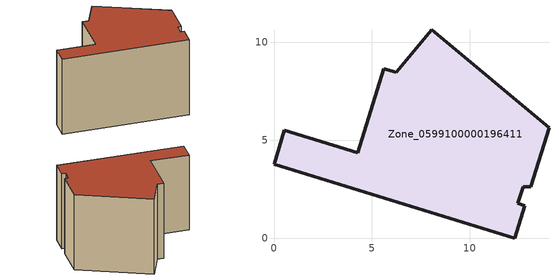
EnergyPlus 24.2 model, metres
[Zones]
Zone_0599100000196411
 floor ground (C_G): 12.29,0 0,3.79 0.53,5.51 4.28,4.36 5.59,8.64 6.23,8.46 8.05,10.64 14.03,5.64 13.1,2.63 12.72,2.63 12.45,1.78 12.8,1.66 z0
 wall outside (C_F): 14.03,5.64 8.05,10.64 6.23,8.46 5.59,8.64 4.28,4.36 0.53,5.51 0,3.79 12.29,0 12.8,1.66 12.45,1.78 12.72,2.63 13.1,2.63 14.03,5.64 z0:8.42
 roof outside (C_R): 12.45,1.78 12.72,2.63 13.1,2.63 14.03,5.64 8.05,10.64 6.23,8.46 5.59,8.64 4.28,4.36 0.53,5.51 0,3.79 12.29,0 12.8,1.66 z8.42
[BUILDING]
Pand.0599100000196411: North Axis=0; Terrain=City; Loads Convergence Tolerance Value=0.04; Temperature Convergence Tolerance Value=0.4; Solar Distribution=FullExterior; Maximum Number of Warmup Days=25; Minimum Number of Warmup Days=1
[Site:Location]
Rotterdam.The.Hague.AP_ZH_NLD Design_Conditions: Latitude=51.96; Longitude=4.45; Time Zone=1; Elevation=-4.5
[SITE:GROUNDTEMPERATURE:BUILDINGSURFACE]
18, 18, 18, 18, 18, 18, 18, 18, 18, 18, 18, 18
[MATERIAL] Thermal Absorptance=0.9; Solar Absorptance=0.7; Visible Absorptance=0.7
Name | Roughness | Thickness | Conductivity | Density | Specific Heat
G.TI.1975-1991 | MediumSmooth | 0.15 | 0.288461 | 540 | 1210
F.TI.1975-1991 | Rough | 0.3 | 0.230769 | 1920 | 840
R.TI.1975-1991 | MediumRough | 0.2 | 0.153846 | 1500 | 1000
[CONSTRUCTION]
C_G: G.TI.1975-1991
C_F: F.TI.1975-1991
C_R: R.TI.1975-1991
[ZONE]
Zone_0599100000196411: Type=1; Multiplier=1; Ceiling Height=Autocalculate; Volume=Autocalculate; Floor Area=autocalculate; Part of Total Floor Area=Yes
[ZONEINFILTRATION:DESIGNFLOWRATE]
Infil_Zone_0599100000196411: Zone or ZoneList or Space or SpaceList=Zone_0599100000196411; Schedule=AlwaysOn; Design Flow Rate Calculation Method=Flow/Area; Flow Rate per Floor Area=0.003; Constant Term Coefficient=1; Temperature Term Coefficient=0; Velocity Term Coefficient=0; Velocity Squared Term Coefficient=0
[HVACTEMPLATE:ZONE:IDEALLOADSAIRSYSTEM]
Zone_0599100000196411: Maximum Heating Supply Air Temperature=50; Minimum Cooling Supply Air Temperature=13; Maximum Heating Supply Air Humidity Ratio=0.0156; Minimum Cooling Supply Air Humidity Ratio=0.0077; Heating Limit=NoLimit; Cooling Limit=NoLimit; Dehumidification Control Type=ConstantSensibleHeatRatio; Cooling Sensible Heat Ratio=0.7; Dehumidification Setpoint=60; Humidification Control Type=None; Humidification Setpoint=30; Outdoor Air Method=None; Outdoor Air Flow Rate per Person=0.00944; Outdoor Air Flow Rate per Zone Floor Area=0; Outdoor Air Flow Rate per Zone=0; Demand Controlled Ventilation Type=None; Outdoor Air Economizer Type=NoEconomizer; Heat Recovery Type=None; Sensible Heat Recovery Effectiveness=0.7; Latent Heat Recovery Effectiveness=0.65
[ZONECONTROL:THERMOSTAT]
ThermostatControl_Zone_0599100000196411: Zone or ZoneList=Zone_0599100000196411; Control Type Schedule=DualSetpointControlType; Control 1=Thermostat_Zone_0599100000196411; Temperature Difference Between Cutout And Setpoint=0
[THERMOSTATSETPOINT:DUALSETPOINT]
Thermostat_Zone_0599100000196411: Heating Setpoint Temperature Schedule=HeatingSetpoint_Zone_0599100000196411; Cooling Setpoint Temperature Schedule=CoolingSetpoint_Zone_0599100000196411
[SCHEDULE:COMPACT]
HeatingSetpoint_Zone_0599100000196411: Through: 12/31, For: AllDays, Until: 24:00, 21
CoolingSetpoint_Zone_0599100000196411: Through: 12/31, For: AllDays, Until: 24:00, 24
DualSetpointControlType: Through: 12/31, For: AllDays, Until: 24:00, 4
AlwaysOn: Through: 12/31, For: AllDays, Until: 24:00, 1
